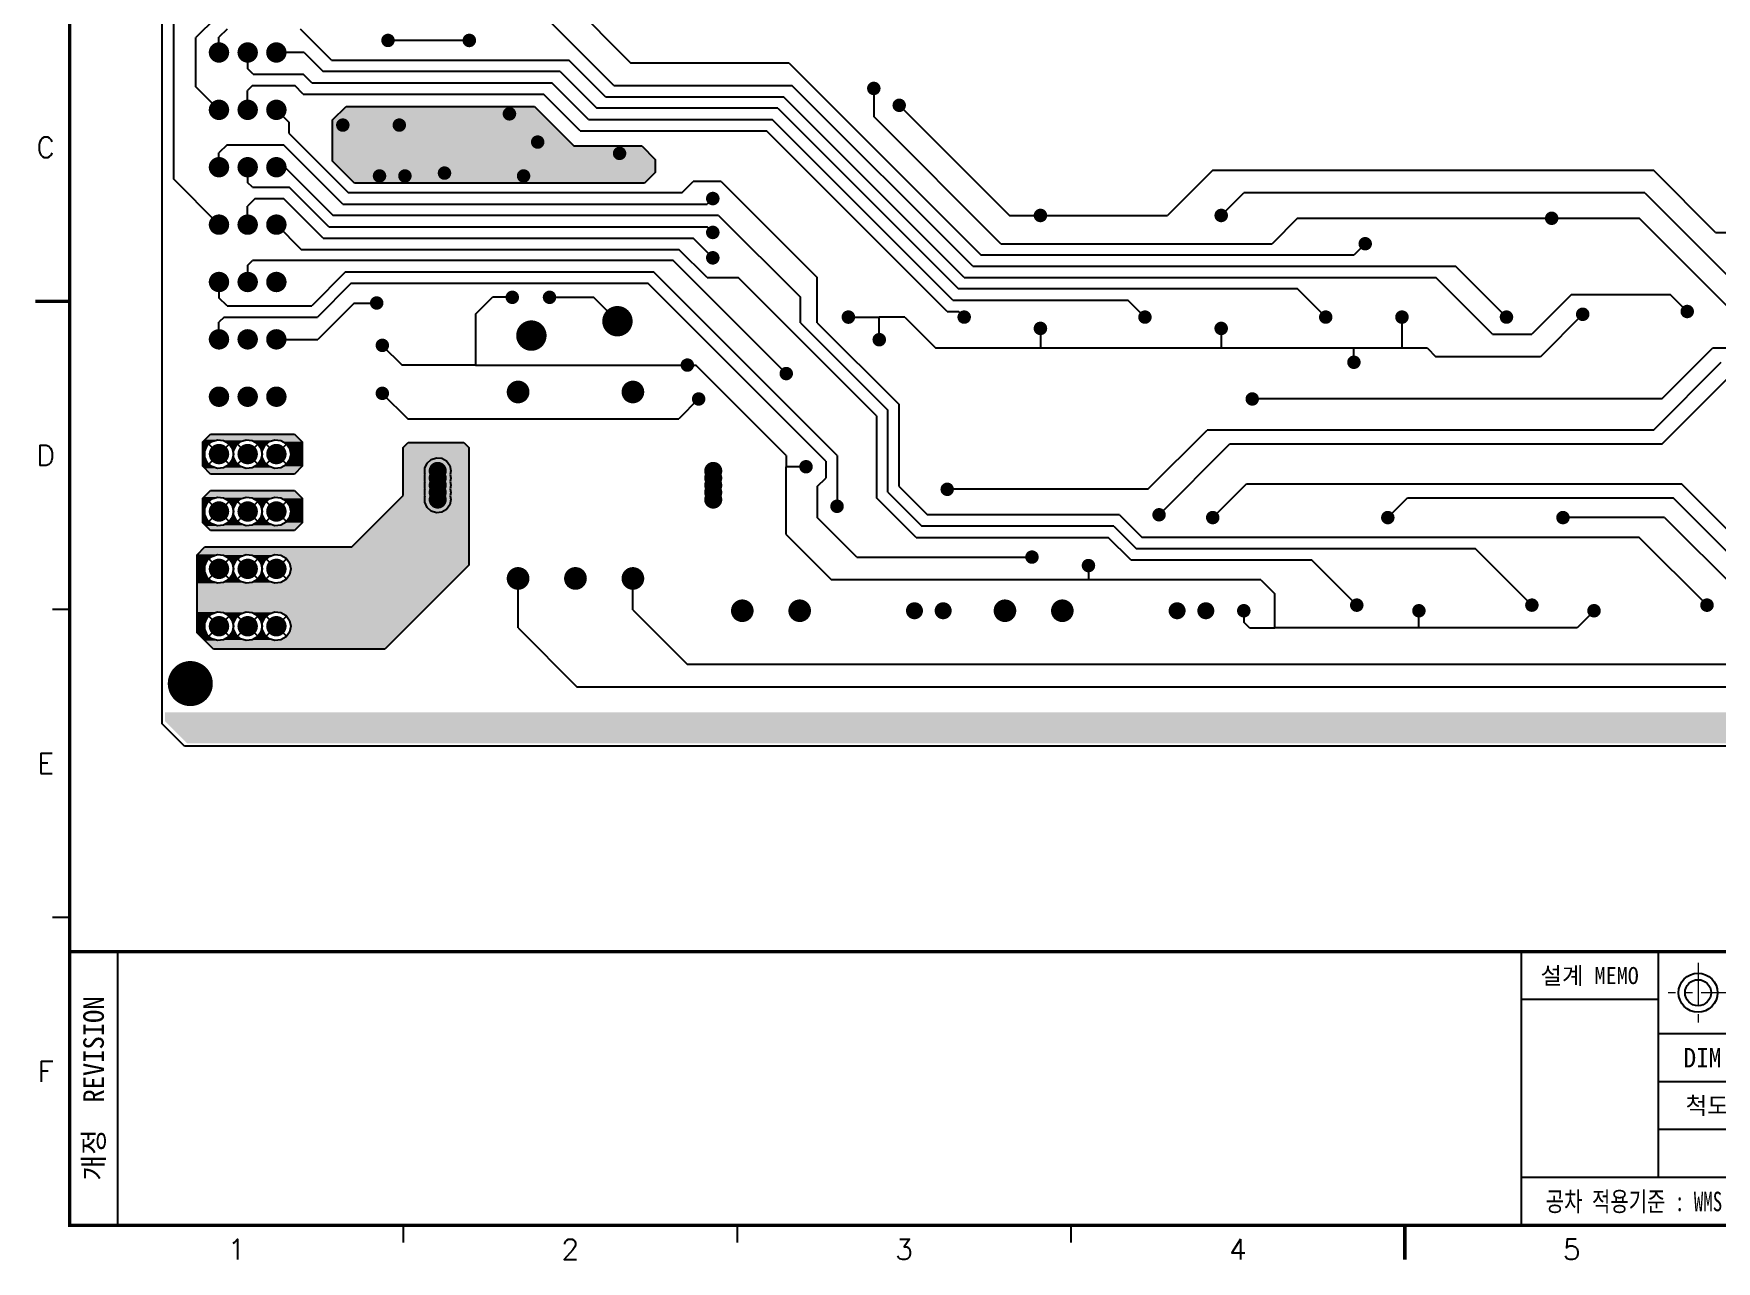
# Model space of a CAD drawing. Extents: x 295 to 953, y 10 to 290.
# Drawn here: x 486.7 to 732.5, y 9.8 to 189.1 of the extents above; entities that cross this region are included whole.
import ezdxf
from ezdxf.enums import TextEntityAlignment as Align

# ---------------------------------------------------------------- set-up
doc = ezdxf.new("R2010")
doc.units = 0
doc.header["$LTSCALE"] = 5
doc.header["$MEASUREMENT"] = 0
doc.linetypes.add('CENTER', pattern=[2, 1.25, -0.25, 0.25, -0.25])
doc.layers.get('0').update_dxf_attribs({"linetype": 'CONTINUOUS', "lineweight": 25})
for name, color, linetype in [('19_SOLD_GBR', 4, 'CONTINUOUS'), ('SHEET', 3, 'CONTINUOUS'), ('문자', 4, 'CONTINUOUS'), ('테두리', 3, 'CONTINUOUS')]:
    doc.layers.add(name, color=color, linetype=linetype)
doc.layers.add('2', color=2, linetype='CENTER', lineweight=13)
doc.layers.add('6', color=6, linetype='CONTINUOUS', lineweight=13)
doc.styles.get("Standard").update_dxf_attribs({"font": 'simplex.shx'})
doc.styles.add('굴림체', font='')
doc.styles.get('굴림체').set_extended_font_data('GulimChe')

# ---------------------------------------------------------------- blocks, each defined once
blk = doc.blocks.new('C')
at = {"layer": '2'}
for p, q in [((252.83, 53.35), (252.83, 44.65)), ((269.53, 49), (248.48, 49))]:
    blk.add_line(p, q, dxfattribs=at)
at = {"layer": 'SHEET'}
for p, q in [((22, 55), (22, 15)), ((227, 55), (227, 15)), ((247, 55), (247, 22)), ((247, 48), (227, 48)), ((333, 43), (247, 43)), ((333, 36), (247, 36)), ((311, 29), (247, 29)), ((311, 22), (227, 22))]:
    blk.add_line(p, q, dxfattribs=at)
at = {"layer": 'SHEET', "color": 4}
for radius in [2.85, 1.9]:
    blk.add_circle((252.83, 49), radius, dxfattribs=at)
at = {"layer": '테두리'}
for points, const_width in [([(15, 285), (15, 15), (405, 15), (405, 285), (15, 285)], 0.5), ([(10, 150), (15, 150)], 0.5), ([(12.5, 105), (15, 105)], 0.3), ([(12.5, 60), (15, 60)], 0.3), ([(15, 55), (405, 55)], 0.5), ([(63.75, 12.5), (63.75, 15)], 0.3), ([(112.5, 12.5), (112.5, 15)], 0.3), ([(161.25, 12.5), (161.25, 15)], 0.3), ([(210, 10), (210, 15)], 0.5)]:
    blk.add_lwpolyline(points, dxfattribs=dict(at, const_width=const_width))
at = {"layer": '문자'}
for s, p in [('C', (11.5, 172.5)), ('D', (11.5, 127.5)), ('E', (11.5, 82.5)), ('F', (11.5, 37.5)), ('1', (39.38, 11.5)), ('2', (88.12, 11.5)), ('3', (136.88, 11.5)), ('4', (185.62, 11.5)), ('5', (234.38, 11.5))]:
    blk.add_text(s, height=3, dxfattribs=at).set_placement(p, align=Align.MIDDLE)
at = {"layer": '문자', "style": '굴림체'}
for s, height, p in [('설계 MEMO', 2.5, (237, 51.5)), ('DIM.IN mm', 2.85, (259, 39.5)), ('척도 SCALE', 2.5, (259, 32.5))]:
    blk.add_text(s, height=height, dxfattribs=at).set_placement(p, align=Align.MIDDLE_CENTER)
blk.add_text('개정  REVISION', height=3, rotation=90, dxfattribs=at).set_placement((18.5, 35), align=Align.MIDDLE_CENTER)
at = {"layer": '문자', "style": '굴림체', "width": 0.75}
blk.add_text('공차 적용기준 : WMS C 40201', height=2.85, dxfattribs=at).set_placement((249, 18.5), align=Align.MIDDLE_CENTER)

msp = doc.modelspace()

# ---------------------------------------------------------------- linework, layer by layer
msp.add_line((491.98, 15), (491.98, 15))
msp.add_line((491.98, 15), (491.98, 15))
for points, const_width in [([(514.54, 186.36, -1), (513.05, 186.36, -1)], 1.49), ([(518.73, 186.36, -1), (517.24, 186.36, -1)], 1.49), ([(522.92, 186.36, -1), (521.43, 186.36, -1)], 1.49), ([(538.97, 188.12, -1), (537.99, 188.12, -1)], 0.985), ([(550.85, 188.12, -1), (549.86, 188.12, -1)], 0.985), ([(609.92, 181.11, -1), (608.94, 181.11, -1)], 0.985), ([(514.54, 177.98, -1), (513.05, 177.98, -1)], 1.49), ([(518.73, 177.98, -1), (517.24, 177.98, -1)], 1.49), ([(522.92, 177.98, -1), (521.43, 177.98, -1)], 1.49), ([(613.63, 178.64, -1), (612.65, 178.64, -1)], 0.985), ([(556.71, 177.4, -1), (555.72, 177.4, -1)], 0.985), ([(532.37, 175.75, -1), (531.39, 175.75, -1)], 0.985), ([(540.62, 175.75, -1), (539.64, 175.75, -1)], 0.985), ([(560.83, 173.27, -1), (559.85, 173.27, -1)], 0.985), ([(572.79, 171.62, -1), (571.81, 171.62, -1)], 0.985), ([(514.54, 169.6, -1), (513.05, 169.6, -1)], 1.49), ([(518.73, 169.6, -1), (517.24, 169.6, -1)], 1.49), ([(522.92, 169.6, -1), (521.43, 169.6, -1)], 1.49), ([(547.22, 168.74, -1), (546.24, 168.74, -1)], 0.985), ([(537.73, 168.32, -1), (536.75, 168.32, -1)], 0.985), ([(541.44, 168.32, -1), (540.46, 168.32, -1)], 0.985), ([(558.77, 168.32, -1), (557.79, 168.32, -1)], 0.985), ([(586.41, 165.02, -1), (585.42, 165.02, -1)], 0.985), ([(514.54, 161.21, -1), (513.05, 161.21, -1)], 1.49), ([(518.73, 161.21, -1), (517.24, 161.21, -1)], 1.49), ([(522.92, 161.21, -1), (521.43, 161.21, -1)], 1.49), ([(634.26, 162.55, -1), (633.27, 162.55, -1)], 0.985), ([(660.66, 162.55, -1), (659.67, 162.55, -1)], 0.985), ([(708.92, 162.14, -1), (707.94, 162.14, -1)], 0.985), ([(586.41, 160.07, -1), (585.42, 160.07, -1)], 0.985), ([(586.41, 156.36, -1), (585.42, 156.36, -1)], 0.985), ([(681.69, 158.42, -1), (680.71, 158.42, -1)], 0.985), ([(514.54, 152.83, -1), (513.05, 152.83, -1)], 1.49), ([(518.73, 152.83, -1), (517.24, 152.83, -1)], 1.49), ([(522.92, 152.83, -1), (521.43, 152.83, -1)], 1.49), ([(537.32, 149.76, -1), (536.34, 149.76, -1)], 0.985), ([(557.12, 150.59, -1), (556.14, 150.59, -1)], 0.985), ([(562.56, 150.59, -1), (561.58, 150.59, -1)], 0.985), ([(573.1, 147.1, -1), (570.88, 147.1, -1)], 2.22), ([(606.21, 147.7, -1), (605.22, 147.7, -1)], 0.985), ([(623.12, 147.7, -1), (622.14, 147.7, -1)], 0.985), ([(649.52, 147.7, -1), (648.54, 147.7, -1)], 0.985), ([(675.92, 147.7, -1), (674.94, 147.7, -1)], 0.985), ([(687.06, 147.7, -1), (686.07, 147.7, -1)], 0.985), ([(702.32, 147.7, -1), (701.34, 147.7, -1)], 0.985), ([(713.46, 148.11, -1), (712.47, 148.11, -1)], 0.985), ([(728.72, 148.52, -1), (727.74, 148.52, -1)], 0.985), ([(514.54, 144.45, -1), (513.05, 144.45, -1)], 1.49), ([(518.73, 144.45, -1), (517.24, 144.45, -1)], 1.49), ([(522.92, 144.45, -1), (521.43, 144.45, -1)], 1.49), ([(560.53, 145, -1), (558.31, 145, -1)], 2.22), ([(610.72, 144.4, -1), (609.73, 144.4, -1)], 0.985), ([(634.26, 146.05, -1), (633.27, 146.05, -1)], 0.985), ([(660.66, 146.05, -1), (659.67, 146.05, -1)], 0.985), ([(538.14, 143.57, -1), (537.16, 143.57, -1)], 0.985), ([(582.69, 140.69, -1), (581.71, 140.69, -1)], 0.985), ([(597.13, 139.45, -1), (596.15, 139.45, -1)], 0.985), ([(680.04, 141.1, -1), (679.06, 141.1, -1)], 0.985), ([(558.31, 136.76, -1), (556.65, 136.76, -1)], 1.66), ([(575.07, 136.76, -1), (573.42, 136.76, -1)], 1.66), ([(514.54, 136.07, -1), (513.05, 136.07, -1)], 1.49), ([(518.73, 136.07, -1), (517.24, 136.07, -1)], 1.49), ([(522.92, 136.07, -1), (521.43, 136.07, -1)], 1.49), ([(538.14, 136.56, -1), (537.16, 136.56, -1)], 0.985), ([(584.34, 135.74, -1), (583.36, 135.74, -1)], 0.985), ([(665.19, 135.74, -1), (664.21, 135.74, -1)], 0.985), ([(514.54, 127.69, -1), (513.05, 127.69, -1)], 1.49), ([(518.73, 127.69, -1), (517.24, 127.69, -1)], 1.49), ([(522.92, 127.69, -1), (521.43, 127.69, -1)], 1.49), ([(546.4, 125.23, -1), (545.08, 125.23, -1)], 1.32), ([(546.4, 124.19, -1), (545.08, 124.19, -1)], 1.32), ([(586.64, 125.23, -1), (585.32, 125.23, -1)], 1.32), ([(586.64, 124.19, -1), (585.32, 124.19, -1)], 1.32), ([(600.02, 125.84, -1), (599.04, 125.84, -1)], 0.985), ([(546.4, 123.14, -1), (545.08, 123.14, -1)], 1.32), ([(546.4, 122.09, -1), (545.08, 122.09, -1)], 1.32), ([(586.64, 123.14, -1), (585.32, 123.14, -1)], 1.32), ([(586.64, 122.09, -1), (585.32, 122.09, -1)], 1.32), ([(620.64, 122.54, -1), (619.66, 122.54, -1)], 0.985), ([(514.54, 119.3, -1), (513.05, 119.3, -1)], 1.49), ([(518.73, 119.3, -1), (517.24, 119.3, -1)], 1.49), ([(522.92, 119.3, -1), (521.43, 119.3, -1)], 1.49), ([(546.4, 121.04, -1), (545.08, 121.04, -1)], 1.32), ([(586.64, 121.04, -1), (585.32, 121.04, -1)], 1.32), ([(604.56, 120.06, -1), (603.57, 120.06, -1)], 0.985), ([(651.58, 118.82, -1), (650.6, 118.82, -1)], 0.985), ([(659.42, 118.41, -1), (658.44, 118.41, -1)], 0.985), ([(684.99, 118.41, -1), (684.01, 118.41, -1)], 0.985), ([(710.57, 118.41, -1), (709.59, 118.41, -1)], 0.985), ([(633.02, 112.64, -1), (632.04, 112.64, -1)], 0.985), ([(514.54, 110.92, -1), (513.05, 110.92, -1)], 1.49), ([(518.73, 110.92, -1), (517.24, 110.92, -1)], 1.49), ([(522.92, 110.92, -1), (521.43, 110.92, -1)], 1.49), ([(558.31, 109.52, -1), (556.65, 109.52, -1)], 1.66), ([(566.69, 109.52, -1), (565.03, 109.52, -1)], 1.66), ([(575.07, 109.52, -1), (573.42, 109.52, -1)], 1.66), ([(641.27, 111.4, -1), (640.29, 111.4, -1)], 0.985), ([(591.05, 104.8, -1), (589.4, 104.8, -1)], 1.65), ([(599.43, 104.8, -1), (597.78, 104.8, -1)], 1.65), ([(615.99, 104.8, -1), (614.75, 104.8, -1)], 1.24), ([(620.18, 104.8, -1), (618.94, 104.8, -1)], 1.24), ([(629.41, 104.8, -1), (627.76, 104.8, -1)], 1.65), ([(637.79, 104.8, -1), (636.14, 104.8, -1)], 1.65), ([(654.35, 104.8, -1), (653.11, 104.8, -1)], 1.24), ([(658.54, 104.8, -1), (657.3, 104.8, -1)], 1.24), ([(663.96, 104.8, -1), (662.97, 104.8, -1)], 0.985), ([(680.46, 105.62, -1), (679.47, 105.62, -1)], 0.985), ([(689.53, 104.8, -1), (688.55, 104.8, -1)], 0.985), ([(706.03, 105.62, -1), (705.05, 105.62, -1)], 0.985), ([(715.11, 104.8, -1), (714.12, 104.8, -1)], 0.985), ([(731.61, 105.62, -1), (730.62, 105.62, -1)], 0.985), ([(514.54, 102.54, -1), (513.05, 102.54, -1)], 1.49), ([(518.73, 102.54, -1), (517.24, 102.54, -1)], 1.49), ([(522.92, 102.54, -1), (521.43, 102.54, -1)], 1.49), ([(511.25, 94.16, -1), (507.96, 94.16, -1)], 3.29)]:
    msp.add_lwpolyline(points, format="xyb", close=True, dxfattribs=dict(const_width=const_width))
at = {"layer": '19_SOLD_GBR', "color": 7}
for p, q in [((505.48, 88.3), (505.48, 246.7)), ((507.13, 196.37), (507.13, 167.88)), ((564.88, 193.9), (573.95, 184.82)), ((513.32, 191.42), (510.43, 188.54)), ((514.97, 189.77), (513.79, 188.6)), ((530.23, 185.24), (525.69, 189.77)), ((571.48, 181.52), (562.4, 190.6)), ((510.43, 181.34), (510.43, 188.54)), ((513.79, 186.36), (513.79, 188.6)), ((550.35, 188.12), (538.48, 188.12)), ((517.98, 186.36), (517.98, 184)), ((526.22, 186.36), (522.18, 186.36)), ((526.22, 186.36), (528.99, 183.59)), ((530.23, 185.24), (564.88, 185.24)), ((570.24, 179.87), (564.88, 185.24)), ((597.05, 184.82), (573.95, 184.82)), ((597.05, 184.82), (625.1, 156.77)), ((518.81, 183.17), (517.98, 184)), ((518.81, 183.17), (526.1, 183.17)), ((527.34, 181.94), (526.1, 183.17)), ((527.34, 181.94), (562.4, 181.94)), ((563.64, 183.59), (528.99, 183.59)), ((567.77, 176.57), (562.4, 181.94)), ((563.64, 183.59), (569, 178.22)), ((513.79, 177.98), (510.43, 181.34)), ((518.68, 181.52), (517.98, 180.83)), ((517.98, 177.98), (517.98, 180.83)), ((518.68, 181.52), (524.87, 181.52)), ((526.1, 180.29), (524.87, 181.52)), ((526.1, 180.29), (561.17, 180.29)), ((566.53, 174.92), (561.17, 180.29)), ((570.24, 179.87), (596.23, 179.87)), ((571.48, 181.52), (597.47, 181.52)), ((622.63, 153.47), (596.23, 179.87)), ((623.87, 155.12), (597.47, 181.52)), ((609.43, 181.11), (609.43, 176.99)), ((522.18, 177.98), (524.04, 176.11)), ((530.39, 176.51), (532.36, 178.47)), ((532.36, 178.47), (559.86, 178.47)), ((559.86, 178.47), (565.63, 172.7)), ((595.4, 178.22), (569, 178.22)), ((595.4, 178.22), (621.8, 151.82)), ((627.99, 158.42), (609.43, 176.99)), ((613.14, 178.64), (629.23, 162.55)), ((524.04, 174.51), (524.04, 176.11)), ((524.04, 174.51), (532.7, 165.85)), ((530.39, 170.46), (530.39, 176.51)), ((566.53, 174.92), (593.75, 174.92)), ((567.77, 176.57), (594.58, 176.57)), ((620.15, 148.52), (593.75, 174.92)), ((620.98, 150.17), (594.58, 176.57)), ((514.97, 172.86), (513.79, 171.69)), ((514.97, 172.86), (523.22, 172.86)), ((531.88, 164.2), (523.22, 172.86)), ((565.63, 172.7), (575.53, 172.7)), ((575.53, 172.7), (577.5, 170.73)), ((513.79, 169.6), (513.79, 171.69)), ((517.98, 169.6), (517.98, 167.37)), ((523.41, 169.6), (522.18, 169.6)), ((523.41, 169.6), (530.46, 162.55)), ((533.6, 167.25), (530.39, 170.46)), ((577.5, 170.73), (577.5, 168.81)), ((513.79, 161.21), (507.13, 167.88)), ((518.68, 166.67), (517.98, 167.37)), ((575.95, 167.25), (533.6, 167.25)), ((577.5, 168.81), (575.95, 167.25)), ((581.38, 165.85), (583.03, 167.5)), ((587.15, 167.5), (583.03, 167.5)), ((587.15, 167.5), (601.18, 153.47)), ((658.93, 169.15), (652.33, 162.55)), ((658.93, 169.15), (723.28, 169.15)), ((732.35, 160.07), (723.28, 169.15)), ((519.09, 165.02), (517.98, 163.92)), ((518.68, 166.67), (524.04, 166.67)), ((519.09, 165.02), (523.22, 165.02)), ((528.99, 159.25), (523.22, 165.02)), ((529.82, 160.9), (524.04, 166.67)), ((581.38, 165.85), (532.7, 165.85)), ((585.92, 165.02), (585.09, 164.2)), ((660.17, 162.55), (663.47, 165.85)), ((722.04, 165.85), (663.47, 165.85)), ((722.04, 165.85), (736.07, 151.82)), ((517.98, 161.21), (517.98, 163.92)), ((586.74, 162.55), (530.46, 162.55)), ((531.88, 164.2), (585.09, 164.2)), ((586.74, 162.55), (598.7, 150.59)), ((629.23, 162.55), (633.77, 162.55)), ((633.77, 162.55), (652.33, 162.55)), ((522.18, 161.21), (525.79, 157.6)), ((529.82, 160.9), (585.09, 160.9)), ((585.92, 160.07), (585.09, 160.9)), ((671.3, 162.14), (667.59, 158.42)), ((671.3, 162.14), (708.43, 162.14)), ((708.43, 162.14), (721.22, 162.14)), ((735.65, 147.7), (721.22, 162.14)), ((732.35, 160.07), (742.25, 160.07)), ((525.79, 157.6), (580.97, 157.6)), ((528.99, 159.25), (583.03, 159.25)), ((585.09, 153.47), (580.97, 157.6)), ((585.92, 156.36), (583.03, 159.25)), ((627.99, 158.42), (667.59, 158.42)), ((681.2, 158.42), (679.55, 156.77)), ((517.98, 155.26), (518.68, 155.95)), ((517.98, 155.26), (517.98, 152.83)), ((580.14, 155.95), (518.68, 155.95)), ((596.64, 139.45), (580.14, 155.95)), ((623.87, 155.12), (694.4, 155.12)), ((679.55, 156.77), (625.1, 156.77)), ((701.83, 147.7), (694.4, 155.12)), ((513.79, 152.83), (513.79, 150.52)), ((532.29, 154.3), (527.34, 149.35)), ((533.12, 152.65), (528.17, 147.7)), ((532.29, 154.3), (577.25, 154.3)), ((533.12, 152.65), (576.43, 152.65)), ((602.42, 126.66), (576.43, 152.65)), ((604.07, 127.49), (577.25, 154.3)), ((585.09, 153.47), (589.63, 153.47)), ((609.84, 133.26), (589.63, 153.47)), ((601.18, 146.87), (601.18, 153.47)), ((622.63, 153.47), (691.52, 153.47)), ((699.77, 145.22), (691.52, 153.47)), ((514.97, 149.35), (513.79, 150.52)), ((551.27, 148.11), (553.74, 150.59)), ((556.63, 150.59), (553.74, 150.59)), ((562.07, 150.59), (568.5, 150.59)), ((571.99, 147.1), (568.5, 150.59)), ((598.7, 146.87), (598.7, 150.59)), ((620.98, 150.17), (646.55, 150.17)), ((671.3, 151.82), (621.8, 151.82)), ((649.03, 147.7), (646.55, 150.17)), ((675.43, 147.7), (671.3, 151.82)), ((711.32, 151), (705.54, 145.22)), ((711.32, 151), (725.75, 151)), ((728.23, 148.52), (725.75, 151)), ((514.55, 147.7), (513.79, 146.94)), ((514.55, 147.7), (528.17, 147.7)), ((514.97, 149.35), (527.34, 149.35)), ((533.53, 149.76), (528.21, 144.45)), ((533.53, 149.76), (536.83, 149.76)), ((551.27, 148.11), (551.27, 140.69)), ((605.72, 147.7), (610.23, 147.7)), ((610.23, 144.4), (610.23, 147.7)), ((613.97, 147.7), (610.23, 147.7)), ((613.97, 147.7), (616.85, 144.81)), ((620.15, 148.52), (621.8, 148.52)), ((622.63, 147.7), (621.8, 148.52)), ((686.57, 147.7), (686.57, 143.16)), ((712.97, 148.11), (706.78, 141.92)), ((513.79, 144.45), (513.79, 146.94)), ((598.7, 146.87), (611.49, 134.09)), ((601.18, 146.87), (613.14, 134.91)), ((633.77, 146.05), (633.77, 143.16)), ((660.17, 146.05), (660.17, 143.16)), ((699.77, 145.22), (705.54, 145.22)), ((522.18, 144.45), (528.21, 144.45)), ((537.65, 143.57), (540.54, 140.69)), ((616.85, 144.81), (618.5, 143.16)), ((633.77, 143.16), (618.5, 143.16)), ((636.63, 143.16), (633.77, 143.16)), ((660.17, 143.16), (636.63, 143.16)), ((679.55, 143.16), (660.17, 143.16)), ((679.55, 141.1), (679.55, 143.16)), ((686.57, 143.16), (679.55, 143.16)), ((690.28, 143.16), (686.57, 143.16)), ((690.28, 143.16), (691.52, 141.92)), ((724.52, 135.74), (731.94, 143.16)), ((745.14, 143.16), (731.94, 143.16)), ((551.27, 140.69), (540.54, 140.69)), ((551.27, 140.69), (582.2, 140.69)), ((582.2, 140.69), (583.44, 140.69)), ((596.64, 127.49), (583.44, 140.69)), ((706.78, 141.92), (691.52, 141.92)), ((723.28, 131.2), (733.18, 141.1)), ((724.52, 129.14), (734.42, 139.04)), ((537.65, 136.56), (541.37, 132.85)), ((583.85, 135.74), (580.97, 132.85)), ((724.52, 135.74), (664.7, 135.74)), ((541.37, 132.85), (580.97, 132.85)), ((609.84, 133.26), (609.84, 121.3)), ((611.49, 122.12), (611.49, 134.09)), ((613.14, 122.95), (613.14, 134.91)), ((511.42, 129.48), (512.56, 130.62)), ((512.56, 130.62), (524.8, 130.62)), ((524.8, 130.62), (525.94, 129.48)), ((649.44, 122.54), (658.1, 131.2)), ((723.28, 131.2), (658.1, 131.2)), ((511.42, 125.91), (511.42, 129.48)), ((511.73, 128.12), (512.09, 128.93)), ((511.73, 127.25), (511.73, 128.12)), ((512.09, 128.93), (512.74, 129.51)), ((513.79, 127.69), (512.27, 129.21)), ((512.74, 129.51), (513.57, 129.79)), ((513.57, 129.79), (514.45, 129.69)), ((513.79, 127.69), (515.31, 129.21)), ((514.45, 129.69), (515.21, 129.25)), ((515.21, 129.25), (515.72, 128.54)), ((515.72, 128.54), (515.91, 127.69)), ((515.92, 128.12), (516.28, 128.93)), ((515.92, 127.25), (515.92, 128.12)), ((516.28, 128.93), (516.93, 129.51)), ((517.98, 127.69), (516.46, 129.21)), ((516.93, 129.51), (517.76, 129.79)), ((517.76, 129.79), (518.64, 129.69)), ((517.98, 127.69), (519.5, 129.21)), ((518.64, 129.69), (519.4, 129.25)), ((519.4, 129.25), (519.91, 128.54)), ((519.91, 128.54), (520.1, 127.69)), ((520.11, 128.12), (520.47, 128.93)), ((520.11, 127.25), (520.11, 128.12)), ((520.47, 128.93), (521.12, 129.51)), ((522.18, 127.69), (520.66, 129.21)), ((521.12, 129.51), (521.95, 129.79)), ((521.95, 129.79), (522.83, 129.69)), ((522.18, 127.69), (523.7, 129.21)), ((522.83, 129.69), (523.59, 129.25)), ((523.59, 129.25), (524.1, 128.54)), ((524.1, 128.54), (524.29, 127.69)), ((525.94, 129.48), (525.94, 125.91)), ((540.71, 128.66), (541.43, 129.38)), ((540.71, 121.64), (540.71, 128.66)), ((541.43, 129.38), (549.55, 129.38)), ((549.55, 129.38), (550.28, 128.66)), ((550.28, 128.66), (550.28, 111.47)), ((651.09, 118.82), (661.4, 129.14)), ((724.52, 129.14), (661.4, 129.14)), ((512.56, 124.76), (511.42, 125.91)), ((512.09, 126.44), (511.73, 127.25)), ((512.74, 125.86), (512.09, 126.44)), ((513.79, 127.69), (512.27, 126.17)), ((513.57, 125.59), (512.74, 125.86)), ((514.45, 125.68), (513.57, 125.59)), ((513.79, 127.69), (515.31, 126.17)), ((515.21, 126.12), (514.45, 125.68)), ((515.72, 126.83), (515.21, 126.12)), ((515.91, 127.69), (515.72, 126.83)), ((516.28, 126.44), (515.92, 127.25)), ((516.93, 125.86), (516.28, 126.44)), ((517.98, 127.69), (516.46, 126.17)), ((517.76, 125.59), (516.93, 125.86)), ((518.64, 125.68), (517.76, 125.59)), ((517.98, 127.69), (519.5, 126.17)), ((519.4, 126.12), (518.64, 125.68)), ((519.91, 126.83), (519.4, 126.12)), ((520.1, 127.69), (519.91, 126.83)), ((520.47, 126.44), (520.11, 127.25)), ((521.12, 125.86), (520.47, 126.44)), ((522.18, 127.69), (520.66, 126.17)), ((521.95, 125.59), (521.12, 125.86)), ((522.83, 125.68), (521.95, 125.59)), ((522.18, 127.69), (523.7, 126.17)), ((523.59, 126.12), (522.83, 125.68)), ((524.1, 126.83), (523.59, 126.12)), ((524.29, 127.69), (524.1, 126.83)), ((525.94, 125.91), (524.8, 124.76)), ((543.85, 125.64), (544.18, 126.37)), ((543.85, 124.83), (543.85, 125.64)), ((544.18, 126.37), (544.77, 126.91)), ((544.77, 126.91), (545.54, 127.16)), ((545.54, 127.16), (546.34, 127.08)), ((546.34, 127.08), (547.04, 126.68)), ((547.04, 126.68), (547.52, 126.02)), ((547.52, 126.02), (547.68, 125.23)), ((596.64, 127.49), (596.64, 125.84)), ((599.53, 125.84), (596.64, 125.84)), ((596.64, 115.94), (596.64, 125.84)), ((602.42, 126.66), (602.42, 124.19)), ((604.07, 127.49), (604.07, 120.06)), ((524.8, 124.76), (512.56, 124.76)), ((543.9, 124.71), (543.85, 124.83)), ((543.85, 124.59), (543.9, 124.71)), ((543.85, 123.78), (543.85, 124.59)), ((543.9, 123.66), (543.85, 123.78)), ((543.85, 123.54), (543.9, 123.66)), ((543.85, 122.74), (543.85, 123.54)), ((547.68, 125.23), (547.57, 124.71)), ((547.57, 124.71), (547.68, 124.19)), ((547.68, 124.19), (547.57, 123.66)), ((547.57, 123.66), (547.68, 123.14)), ((547.68, 123.14), (547.57, 122.62)), ((601.18, 122.95), (602.42, 124.19)), ((601.18, 122.95), (601.18, 118.41)), ((613.14, 122.95), (617.27, 118.82)), ((658.93, 118.41), (663.88, 123.36)), ((663.88, 123.36), (727.4, 123.36)), ((736.89, 113.87), (727.4, 123.36)), ((511.42, 121.23), (512.56, 122.37)), ((511.42, 117.66), (511.42, 121.23)), ((511.73, 119.74), (512.09, 120.54)), ((512.09, 120.54), (512.74, 121.13)), ((513.79, 119.3), (512.27, 120.82)), ((512.56, 122.37), (524.8, 122.37)), ((512.74, 121.13), (513.57, 121.4)), ((513.57, 121.4), (514.45, 121.31)), ((513.79, 119.3), (515.31, 120.82)), ((514.45, 121.31), (515.21, 120.87)), ((515.21, 120.87), (515.72, 120.16)), ((515.92, 119.74), (516.28, 120.54)), ((516.28, 120.54), (516.93, 121.13)), ((517.98, 119.3), (516.46, 120.82)), ((516.93, 121.13), (517.76, 121.4)), ((517.76, 121.4), (518.64, 121.31)), ((517.98, 119.3), (519.5, 120.82)), ((518.64, 121.31), (519.4, 120.87)), ((519.4, 120.87), (519.91, 120.16)), ((520.11, 119.74), (520.47, 120.54)), ((520.47, 120.54), (521.12, 121.13)), ((522.18, 119.3), (520.66, 120.82)), ((521.12, 121.13), (521.95, 121.4)), ((521.95, 121.4), (522.83, 121.31)), ((522.18, 119.3), (523.7, 120.82)), ((522.83, 121.31), (523.59, 120.87)), ((523.59, 120.87), (524.1, 120.16)), ((524.8, 122.37), (525.94, 121.23)), ((525.94, 121.23), (525.94, 117.66)), ((533.18, 114.12), (540.71, 121.64)), ((543.9, 122.62), (543.85, 122.74)), ((543.85, 122.49), (543.9, 122.62)), ((543.85, 121.69), (543.85, 122.49)), ((543.9, 121.57), (543.85, 121.69)), ((543.85, 121.45), (543.9, 121.57)), ((543.85, 120.64), (543.85, 121.45)), ((544.18, 119.9), (543.85, 120.64)), ((547.68, 121.04), (547.52, 120.25)), ((547.57, 122.62), (547.68, 122.09)), ((547.68, 122.09), (547.57, 121.57)), ((547.57, 121.57), (547.68, 121.04)), ((615.62, 115.52), (609.84, 121.3)), ((611.49, 122.12), (616.44, 117.17)), ((649.44, 122.54), (620.15, 122.54)), ((684.5, 118.41), (687.39, 121.3)), ((687.39, 121.3), (726.17, 121.3)), ((737.72, 109.75), (726.17, 121.3)), ((511.73, 118.86), (511.73, 119.74)), ((512.09, 118.06), (511.73, 118.86)), ((512.74, 117.48), (512.09, 118.06)), ((513.79, 119.3), (512.27, 117.78)), ((513.79, 119.3), (515.31, 117.78)), ((515.72, 118.44), (515.21, 117.73)), ((515.72, 120.16), (515.91, 119.3)), ((515.91, 119.3), (515.72, 118.44)), ((515.92, 118.86), (515.92, 119.74)), ((516.28, 118.06), (515.92, 118.86)), ((516.93, 117.48), (516.28, 118.06)), ((517.98, 119.3), (516.46, 117.78)), ((517.98, 119.3), (519.5, 117.78)), ((519.91, 118.44), (519.4, 117.73)), ((519.91, 120.16), (520.1, 119.3)), ((520.1, 119.3), (519.91, 118.44)), ((520.11, 118.86), (520.11, 119.74)), ((520.47, 118.06), (520.11, 118.86)), ((521.12, 117.48), (520.47, 118.06)), ((522.18, 119.3), (520.66, 117.78)), ((522.18, 119.3), (523.7, 117.78)), ((524.1, 118.44), (523.59, 117.73)), ((524.1, 120.16), (524.29, 119.3)), ((524.29, 119.3), (524.1, 118.44)), ((544.77, 119.36), (544.18, 119.9)), ((545.54, 119.11), (544.77, 119.36)), ((546.34, 119.2), (545.54, 119.11)), ((547.04, 119.6), (546.34, 119.2)), ((547.52, 120.25), (547.04, 119.6)), ((606.95, 112.64), (601.18, 118.41)), ((645.32, 118.82), (617.27, 118.82)), ((645.32, 118.82), (648.62, 115.52)), ((724.93, 118.41), (710.08, 118.41)), ((724.93, 118.41), (735.65, 107.69)), ((512.56, 116.51), (511.42, 117.66)), ((524.8, 116.51), (512.56, 116.51)), ((513.57, 117.2), (512.74, 117.48)), ((514.45, 117.3), (513.57, 117.2)), ((515.21, 117.73), (514.45, 117.3)), ((517.76, 117.2), (516.93, 117.48)), ((518.64, 117.3), (517.76, 117.2)), ((519.4, 117.73), (518.64, 117.3)), ((521.95, 117.2), (521.12, 117.48)), ((522.83, 117.3), (521.95, 117.2)), ((523.59, 117.73), (522.83, 117.3)), ((525.94, 117.66), (524.8, 116.51)), ((596.64, 115.94), (603.24, 109.34)), ((615.62, 115.52), (643.67, 115.52)), ((644.49, 117.17), (616.44, 117.17)), ((646.97, 112.22), (643.67, 115.52)), ((644.49, 117.17), (647.79, 113.87)), ((721.22, 115.52), (648.62, 115.52)), ((731.12, 105.62), (721.22, 115.52)), ((510.59, 112.98), (511.73, 114.12)), ((511.73, 114.12), (533.18, 114.12)), ((697.29, 113.87), (647.79, 113.87)), ((705.54, 105.62), (697.29, 113.87)), ((510.59, 101.57), (510.59, 112.98)), ((511.73, 111.36), (512.09, 112.16)), ((511.73, 110.48), (511.73, 111.36)), ((512.09, 112.16), (512.74, 112.75)), ((513.79, 110.92), (512.27, 112.44)), ((513.79, 110.92), (512.27, 109.4)), ((512.74, 112.75), (513.57, 113.02)), ((513.57, 113.02), (514.45, 112.93)), ((513.79, 110.92), (515.31, 112.44)), ((513.79, 110.92), (515.31, 109.4)), ((514.45, 112.93), (515.21, 112.49)), ((515.21, 112.49), (515.72, 111.78)), ((515.72, 111.78), (515.91, 110.92)), ((515.91, 110.92), (515.72, 110.06)), ((515.92, 111.36), (516.28, 112.16)), ((515.92, 110.48), (515.92, 111.36)), ((516.28, 112.16), (516.93, 112.75)), ((517.98, 110.92), (516.46, 112.44)), ((517.98, 110.92), (516.46, 109.4)), ((516.93, 112.75), (517.76, 113.02)), ((517.76, 113.02), (518.64, 112.93)), ((517.98, 110.92), (519.5, 112.44)), ((517.98, 110.92), (519.5, 109.4)), ((518.64, 112.93), (519.4, 112.49)), ((519.4, 112.49), (519.91, 111.78)), ((519.91, 111.78), (520.1, 110.92)), ((520.1, 110.92), (519.91, 110.06)), ((520.11, 111.36), (520.47, 112.16)), ((520.11, 110.48), (520.11, 111.36)), ((520.47, 112.16), (521.12, 112.75)), ((522.18, 110.92), (520.66, 112.44)), ((522.18, 110.92), (520.66, 109.4)), ((521.12, 112.75), (521.95, 113.02)), ((521.95, 113.02), (522.83, 112.93)), ((522.18, 110.92), (523.7, 112.44)), ((522.18, 110.92), (523.7, 109.4)), ((522.83, 112.93), (523.59, 112.49)), ((523.59, 112.49), (524.1, 111.78)), ((524.1, 111.78), (524.29, 110.92)), ((524.29, 110.92), (524.1, 110.06)), ((550.28, 111.47), (538, 99.19)), ((606.95, 112.64), (632.53, 112.64)), ((640.78, 111.4), (640.78, 109.34)), ((646.97, 112.22), (673.37, 112.22)), ((679.97, 105.62), (673.37, 112.22)), ((512.09, 109.68), (511.73, 110.48)), ((512.74, 109.09), (512.09, 109.68)), ((513.57, 108.82), (512.74, 109.09)), ((514.45, 108.91), (513.57, 108.82)), ((515.21, 109.35), (514.45, 108.91)), ((515.72, 110.06), (515.21, 109.35)), ((516.28, 109.68), (515.92, 110.48)), ((516.93, 109.09), (516.28, 109.68)), ((517.76, 108.82), (516.93, 109.09)), ((518.64, 108.91), (517.76, 108.82)), ((519.4, 109.35), (518.64, 108.91)), ((519.91, 110.06), (519.4, 109.35)), ((520.47, 109.68), (520.11, 110.48)), ((521.12, 109.09), (520.47, 109.68)), ((521.95, 108.82), (521.12, 109.09)), ((522.83, 108.91), (521.95, 108.82)), ((523.59, 109.35), (522.83, 108.91)), ((524.1, 110.06), (523.59, 109.35)), ((557.48, 102.3), (557.48, 109.52)), ((574.24, 104.92), (574.24, 109.52)), ((640.78, 109.34), (603.24, 109.34)), ((665.94, 109.34), (640.78, 109.34)), ((665.94, 109.34), (668, 107.27)), ((668, 102.32), (668, 107.27)), ((511.73, 102.98), (512.09, 103.78)), ((512.09, 103.78), (512.74, 104.37)), ((513.79, 102.54), (512.27, 104.06)), ((512.74, 104.37), (513.57, 104.64)), ((513.57, 104.64), (514.45, 104.55)), ((513.79, 102.54), (515.31, 104.06)), ((514.45, 104.55), (515.21, 104.11)), ((515.21, 104.11), (515.72, 103.4)), ((515.72, 103.4), (515.91, 102.54)), ((515.92, 102.98), (516.28, 103.78)), ((516.28, 103.78), (516.93, 104.37)), ((517.98, 102.54), (516.46, 104.06)), ((516.93, 104.37), (517.76, 104.64)), ((517.76, 104.64), (518.64, 104.55)), ((517.98, 102.54), (519.5, 104.06)), ((518.64, 104.55), (519.4, 104.11)), ((519.4, 104.11), (519.91, 103.4)), ((519.91, 103.4), (520.1, 102.54)), ((520.11, 102.98), (520.47, 103.78)), ((520.47, 103.78), (521.12, 104.37)), ((522.18, 102.54), (520.66, 104.06)), ((521.12, 104.37), (521.95, 104.64)), ((521.95, 104.64), (522.83, 104.55)), ((522.18, 102.54), (523.7, 104.06)), ((522.83, 104.55), (523.59, 104.11)), ((523.59, 104.11), (524.1, 103.4)), ((524.1, 103.4), (524.29, 102.54)), ((574.24, 104.92), (582.2, 96.96)), ((663.47, 104.8), (663.47, 103.15)), ((689.04, 102.32), (689.04, 104.8)), ((714.62, 104.8), (712.14, 102.32)), ((512.97, 99.19), (510.59, 101.57)), ((511.73, 102.1), (511.73, 102.98)), ((512.09, 101.3), (511.73, 102.1)), ((512.74, 100.71), (512.09, 101.3)), ((513.79, 102.54), (512.27, 101.02)), ((513.79, 102.54), (515.31, 101.02)), ((515.21, 100.97), (514.45, 100.53)), ((515.72, 101.68), (515.21, 100.97)), ((515.91, 102.54), (515.72, 101.68)), ((515.92, 102.1), (515.92, 102.98)), ((516.28, 101.3), (515.92, 102.1)), ((516.93, 100.71), (516.28, 101.3)), ((517.98, 102.54), (516.46, 101.02)), ((517.98, 102.54), (519.5, 101.02)), ((519.4, 100.97), (518.64, 100.53)), ((519.91, 101.68), (519.4, 100.97)), ((520.1, 102.54), (519.91, 101.68)), ((520.11, 102.1), (520.11, 102.98)), ((520.47, 101.3), (520.11, 102.1)), ((521.12, 100.71), (520.47, 101.3)), ((522.18, 102.54), (520.66, 101.02)), ((522.18, 102.54), (523.7, 101.02)), ((523.59, 100.97), (522.83, 100.53)), ((524.1, 101.68), (523.59, 100.97)), ((524.29, 102.54), (524.1, 101.68)), ((557.48, 102.3), (566.12, 93.66)), ((664.29, 102.32), (663.47, 103.15)), ((664.29, 102.32), (668, 102.32)), ((689.04, 102.32), (668, 102.32)), ((712.14, 102.32), (689.04, 102.32)), ((513.57, 100.44), (512.74, 100.71)), ((538, 99.19), (512.97, 99.19)), ((514.45, 100.53), (513.57, 100.44)), ((517.76, 100.44), (516.93, 100.71)), ((518.64, 100.53), (517.76, 100.44)), ((521.95, 100.44), (521.12, 100.71)), ((522.83, 100.53), (521.95, 100.44)), ((745.97, 96.96), (582.2, 96.96)), ((748.03, 93.66), (566.12, 93.66)), ((508.78, 85), (505.48, 88.3)), ((868.48, 85), (508.78, 85))]:
    msp.add_line(p, q, dxfattribs=at)
for points in [[(561.83, 176.51), (559.86, 178.47), (530.39, 176.51), (532.36, 178.47)], [(559.86, 178.47), (559.86, 178.47), (532.36, 178.47), (559.86, 178.47)], [(565.63, 172.7), (561.83, 176.51), (530.39, 172.7), (530.39, 176.51)], [(577.5, 170.73), (575.53, 172.7), (530.39, 170.73), (530.39, 172.7)], [(577.5, 170.46), (577.5, 170.73), (530.39, 170.46), (530.39, 170.73)], [(577.5, 168.81), (577.5, 170.46), (532.04, 168.81), (530.39, 170.46)], [(575.95, 167.25), (577.5, 168.81), (533.6, 167.25), (532.04, 168.81)], [(525.63, 129.79), (524.8, 130.62), (511.72, 129.79), (512.56, 130.62)], [(524.8, 130.62), (524.8, 130.62), (521.95, 130.62), (524.8, 130.62)], [(512.7, 129.48), (512.74, 129.51), (511.42, 129.48), (511.45, 129.51)], [(512.09, 128.93), (512.7, 129.48), (511.42, 128.93), (511.42, 129.48)], [(511.73, 128.12), (512.09, 128.93), (511.42, 128.12), (511.42, 128.93)], [(511.73, 127.25), (511.73, 128.12), (511.42, 127.25), (511.42, 128.12)], [(512.74, 129.51), (513.57, 129.79), (511.45, 129.51), (511.72, 129.79)], [(517.48, 129.69), (517.76, 129.79), (514.45, 129.69), (513.57, 129.79)], [(516.93, 129.51), (517.48, 129.69), (514.76, 129.51), (514.45, 129.69)], [(516.64, 129.25), (516.93, 129.51), (515.21, 129.25), (514.76, 129.51)], [(516.28, 128.93), (516.64, 129.25), (515.44, 128.93), (515.21, 129.25)], [(516.11, 128.54), (516.28, 128.93), (515.72, 128.54), (515.44, 128.93)], [(515.92, 128.12), (516.11, 128.54), (515.81, 128.12), (515.72, 128.54)], [(515.92, 127.69), (515.92, 128.12), (515.91, 127.69), (515.81, 128.12)], [(521.67, 129.69), (521.95, 129.79), (518.64, 129.69), (517.76, 129.79)], [(521.12, 129.51), (521.67, 129.69), (518.95, 129.51), (518.64, 129.69)], [(520.83, 129.25), (521.12, 129.51), (519.4, 129.25), (518.95, 129.51)], [(520.47, 128.93), (520.83, 129.25), (519.64, 128.93), (519.4, 129.25)], [(520.3, 128.54), (520.47, 128.93), (519.91, 128.54), (519.64, 128.93)], [(520.11, 128.12), (520.3, 128.54), (520, 128.12), (519.91, 128.54)], [(520.11, 127.69), (520.11, 128.12), (520.1, 127.69), (520, 128.12)], [(525.73, 129.69), (525.63, 129.79), (522.83, 129.69), (521.95, 129.79)], [(525.94, 129.48), (525.73, 129.69), (523.19, 129.48), (522.83, 129.69)], [(525.94, 129.25), (525.94, 129.48), (523.59, 129.25), (523.19, 129.48)], [(525.94, 128.54), (525.94, 129.25), (524.1, 128.54), (523.59, 129.25)], [(525.94, 127.69), (525.94, 128.54), (524.29, 127.69), (524.1, 128.54)], [(550.28, 128.66), (549.55, 129.38), (540.71, 128.66), (541.43, 129.38)], [(550.28, 121.64), (550.28, 128.66), (540.71, 121.64), (540.71, 128.66)], [(549.55, 129.38), (549.55, 129.38), (545.54, 129.38), (549.55, 129.38)], [(512.09, 126.44), (511.73, 127.25), (511.42, 126.44), (511.42, 127.25)], [(512.68, 125.91), (512.09, 126.44), (511.42, 125.91), (511.42, 126.44)], [(512.74, 125.86), (512.68, 125.91), (511.47, 125.86), (511.42, 125.91)], [(513.57, 125.59), (512.74, 125.86), (511.74, 125.59), (511.47, 125.86)], [(524.8, 124.76), (525.62, 125.59), (512.56, 124.76), (511.74, 125.59)], [(517.76, 125.59), (517.48, 125.68), (513.57, 125.59), (514.45, 125.68)], [(517.48, 125.68), (516.93, 125.86), (514.45, 125.68), (514.76, 125.86)], [(516.93, 125.86), (516.64, 126.12), (514.76, 125.86), (515.21, 126.12)], [(516.64, 126.12), (516.28, 126.44), (515.21, 126.12), (515.44, 126.44)], [(516.28, 126.44), (516.11, 126.83), (515.44, 126.44), (515.72, 126.83)], [(516.11, 126.83), (515.92, 127.25), (515.72, 126.83), (515.81, 127.25)], [(515.92, 127.25), (515.92, 127.69), (515.81, 127.25), (515.91, 127.69)], [(521.95, 125.59), (521.67, 125.68), (517.76, 125.59), (518.64, 125.68)], [(521.67, 125.68), (521.12, 125.86), (518.64, 125.68), (518.95, 125.86)], [(521.12, 125.86), (520.83, 126.12), (518.95, 125.86), (519.4, 126.12)], [(520.83, 126.12), (520.47, 126.44), (519.4, 126.12), (519.64, 126.44)], [(520.47, 126.44), (520.3, 126.83), (519.64, 126.44), (519.91, 126.83)], [(520.3, 126.83), (520.11, 127.25), (519.91, 126.83), (520, 127.25)], [(520.11, 127.25), (520.11, 127.69), (520, 127.25), (520.1, 127.69)], [(525.62, 125.59), (525.71, 125.68), (521.95, 125.59), (522.83, 125.68)], [(525.71, 125.68), (525.94, 125.91), (522.83, 125.68), (523.22, 125.91)], [(525.94, 125.91), (525.94, 126.12), (523.22, 125.91), (523.59, 126.12)], [(525.94, 126.12), (525.94, 126.83), (523.59, 126.12), (524.1, 126.83)], [(525.94, 126.83), (525.94, 127.69), (524.1, 126.83), (524.29, 127.69)], [(513.05, 121.23), (513.57, 121.4), (511.42, 121.23), (511.59, 121.4)], [(512.74, 121.13), (513.05, 121.23), (511.42, 121.13), (511.42, 121.23)], [(512.09, 120.54), (512.74, 121.13), (511.42, 120.54), (511.42, 121.13)], [(511.73, 119.74), (512.09, 120.54), (511.42, 119.74), (511.42, 120.54)], [(525.77, 121.4), (524.8, 122.37), (511.59, 121.4), (512.56, 122.37)], [(517.48, 121.31), (517.76, 121.4), (514.45, 121.31), (513.57, 121.4)], [(516.93, 121.13), (517.48, 121.31), (514.76, 121.13), (514.45, 121.31)], [(516.64, 120.87), (516.93, 121.13), (515.21, 120.87), (514.76, 121.13)], [(516.28, 120.54), (516.64, 120.87), (515.44, 120.54), (515.21, 120.87)], [(516.11, 120.16), (516.28, 120.54), (515.72, 120.16), (515.44, 120.54)], [(521.67, 121.31), (521.95, 121.4), (518.64, 121.31), (517.76, 121.4)], [(521.12, 121.13), (521.67, 121.31), (518.95, 121.13), (518.64, 121.31)], [(520.83, 120.87), (521.12, 121.13), (519.4, 120.87), (518.95, 121.13)], [(520.47, 120.54), (520.83, 120.87), (519.64, 120.54), (519.4, 120.87)], [(520.3, 120.16), (520.47, 120.54), (519.91, 120.16), (519.64, 120.54)], [(524.8, 122.37), (524.8, 122.37), (521.95, 122.37), (524.8, 122.37)], [(525.86, 121.31), (525.77, 121.4), (522.83, 121.31), (521.95, 121.4)], [(525.94, 121.23), (525.86, 121.31), (522.96, 121.23), (522.83, 121.31)], [(525.94, 120.87), (525.94, 121.23), (523.59, 120.87), (522.96, 121.23)], [(525.94, 120.16), (525.94, 120.87), (524.1, 120.16), (523.59, 120.87)], [(550.28, 114.12), (550.28, 121.64), (533.18, 114.12), (540.71, 121.64)], [(511.73, 118.86), (511.73, 119.74), (511.42, 118.86), (511.42, 119.74)], [(512.09, 118.06), (511.73, 118.86), (511.42, 118.06), (511.42, 118.86)], [(512.54, 117.66), (512.09, 118.06), (511.42, 117.66), (511.42, 118.06)], [(516.64, 117.73), (516.28, 118.06), (515.21, 117.73), (515.44, 118.06)], [(516.28, 118.06), (516.11, 118.44), (515.44, 118.06), (515.72, 118.44)], [(515.92, 119.74), (516.11, 120.16), (515.81, 119.74), (515.72, 120.16)], [(516.11, 118.44), (515.92, 118.86), (515.72, 118.44), (515.81, 118.86)], [(515.92, 119.3), (515.92, 119.74), (515.91, 119.3), (515.81, 119.74)], [(515.92, 118.86), (515.92, 119.3), (515.81, 118.86), (515.91, 119.3)], [(520.83, 117.73), (520.47, 118.06), (519.4, 117.73), (519.64, 118.06)], [(520.47, 118.06), (520.3, 118.44), (519.64, 118.06), (519.91, 118.44)], [(520.11, 119.74), (520.3, 120.16), (520, 119.74), (519.91, 120.16)], [(520.3, 118.44), (520.11, 118.86), (519.91, 118.44), (520, 118.86)], [(520.11, 119.3), (520.11, 119.74), (520.1, 119.3), (520, 119.74)], [(520.11, 118.86), (520.11, 119.3), (520, 118.86), (520.1, 119.3)], [(525.94, 117.73), (525.94, 118.44), (523.59, 117.73), (524.1, 118.44)], [(525.94, 119.3), (525.94, 120.16), (524.29, 119.3), (524.1, 120.16)], [(525.94, 118.44), (525.94, 119.3), (524.1, 118.44), (524.29, 119.3)], [(512.74, 117.48), (512.54, 117.66), (511.6, 117.48), (511.42, 117.66)], [(513.57, 117.2), (512.74, 117.48), (511.87, 117.2), (511.6, 117.48)], [(524.8, 116.51), (525.49, 117.2), (512.56, 116.51), (511.87, 117.2)], [(517.76, 117.2), (517.48, 117.3), (513.57, 117.2), (514.45, 117.3)], [(517.48, 117.3), (516.93, 117.48), (514.45, 117.3), (514.76, 117.48)], [(516.93, 117.48), (516.64, 117.73), (514.76, 117.48), (515.21, 117.73)], [(521.95, 117.2), (521.67, 117.3), (517.76, 117.2), (518.64, 117.3)], [(521.67, 117.3), (521.12, 117.48), (518.64, 117.3), (518.95, 117.48)], [(521.12, 117.48), (520.83, 117.73), (518.95, 117.48), (519.4, 117.73)], [(525.49, 117.2), (525.58, 117.3), (521.95, 117.2), (522.83, 117.3)], [(525.58, 117.3), (525.94, 117.66), (522.83, 117.3), (523.45, 117.66)], [(525.94, 117.66), (525.94, 117.73), (523.45, 117.66), (523.59, 117.73)], [(550.28, 113.02), (550.28, 114.12), (510.63, 113.02), (511.73, 114.12)], [(550.28, 114.12), (550.28, 114.12), (521.95, 114.12), (533.18, 114.12)], [(513.45, 112.98), (513.57, 113.02), (510.59, 112.98), (510.63, 113.02)], [(512.74, 112.75), (513.45, 112.98), (510.59, 112.75), (510.59, 112.98)], [(512.09, 112.16), (512.74, 112.75), (510.59, 112.16), (510.59, 112.75)], [(511.73, 111.36), (512.09, 112.16), (510.59, 111.36), (510.59, 112.16)], [(511.73, 110.48), (511.73, 111.36), (510.59, 110.48), (510.59, 111.36)], [(517.48, 112.93), (517.76, 113.02), (514.45, 112.93), (513.57, 113.02)], [(516.93, 112.75), (517.48, 112.93), (514.76, 112.75), (514.45, 112.93)], [(516.64, 112.49), (516.93, 112.75), (515.21, 112.49), (514.76, 112.75)], [(516.28, 112.16), (516.64, 112.49), (515.44, 112.16), (515.21, 112.49)], [(516.11, 111.78), (516.28, 112.16), (515.72, 111.78), (515.44, 112.16)], [(515.92, 111.36), (516.11, 111.78), (515.81, 111.36), (515.72, 111.78)], [(515.92, 110.92), (515.92, 111.36), (515.91, 110.92), (515.81, 111.36)], [(515.92, 110.48), (515.92, 110.92), (515.81, 110.48), (515.91, 110.92)], [(521.67, 112.93), (521.95, 113.02), (518.64, 112.93), (517.76, 113.02)], [(521.12, 112.75), (521.67, 112.93), (518.95, 112.75), (518.64, 112.93)], [(520.83, 112.49), (521.12, 112.75), (519.4, 112.49), (518.95, 112.75)], [(520.47, 112.16), (520.83, 112.49), (519.64, 112.16), (519.4, 112.49)], [(520.3, 111.78), (520.47, 112.16), (519.91, 111.78), (519.64, 112.16)], [(520.11, 111.36), (520.3, 111.78), (520, 111.36), (519.91, 111.78)], [(520.11, 110.92), (520.11, 111.36), (520.1, 110.92), (520, 111.36)], [(520.11, 110.48), (520.11, 110.92), (520, 110.48), (520.1, 110.92)], [(550.28, 112.93), (550.28, 113.02), (522.83, 112.93), (521.95, 113.02)], [(550.28, 112.49), (550.28, 112.93), (523.59, 112.49), (522.83, 112.93)], [(550.28, 111.78), (550.28, 112.49), (524.1, 111.78), (523.59, 112.49)], [(550.28, 111.47), (550.28, 111.78), (524.17, 111.47), (524.1, 111.78)], [(548.87, 110.06), (549.73, 110.92), (524.1, 110.06), (524.29, 110.92)], [(549.73, 110.92), (550.28, 111.47), (524.29, 110.92), (524.17, 111.47)], [(512.09, 109.68), (511.73, 110.48), (510.59, 109.68), (510.59, 110.48)], [(512.74, 109.09), (512.09, 109.68), (510.59, 109.09), (510.59, 109.68)], [(513.57, 108.82), (512.74, 109.09), (510.59, 108.82), (510.59, 109.09)], [(543.45, 104.64), (547.63, 108.82), (510.59, 104.64), (510.59, 108.82)], [(517.76, 108.82), (517.48, 108.91), (513.57, 108.82), (514.45, 108.91)], [(517.48, 108.91), (516.93, 109.09), (514.45, 108.91), (514.76, 109.09)], [(516.93, 109.09), (516.64, 109.35), (514.76, 109.09), (515.21, 109.35)], [(516.64, 109.35), (516.28, 109.68), (515.21, 109.35), (515.44, 109.68)], [(516.28, 109.68), (516.11, 110.06), (515.44, 109.68), (515.72, 110.06)], [(516.11, 110.06), (515.92, 110.48), (515.72, 110.06), (515.81, 110.48)], [(521.95, 108.82), (521.67, 108.91), (517.76, 108.82), (518.64, 108.91)], [(521.67, 108.91), (521.12, 109.09), (518.64, 108.91), (518.95, 109.09)], [(521.12, 109.09), (520.83, 109.35), (518.95, 109.09), (519.4, 109.35)], [(520.83, 109.35), (520.47, 109.68), (519.4, 109.35), (519.64, 109.68)], [(520.47, 109.68), (520.3, 110.06), (519.64, 109.68), (519.91, 110.06)], [(520.3, 110.06), (520.11, 110.48), (519.91, 110.06), (520, 110.48)], [(547.63, 108.82), (547.72, 108.91), (521.95, 108.82), (522.83, 108.91)], [(547.72, 108.91), (548.16, 109.35), (522.83, 108.91), (523.59, 109.35)], [(548.16, 109.35), (548.87, 110.06), (523.59, 109.35), (524.1, 110.06)], [(512.74, 104.37), (513.57, 104.64), (510.59, 104.37), (510.59, 104.64)], [(512.09, 103.78), (512.74, 104.37), (510.59, 103.78), (510.59, 104.37)], [(511.73, 102.98), (512.09, 103.78), (510.59, 102.98), (510.59, 103.78)], [(517.48, 104.55), (517.76, 104.64), (514.45, 104.55), (513.57, 104.64)], [(516.93, 104.37), (517.48, 104.55), (514.76, 104.37), (514.45, 104.55)], [(516.64, 104.11), (516.93, 104.37), (515.21, 104.11), (514.76, 104.37)], [(516.28, 103.78), (516.64, 104.11), (515.44, 103.78), (515.21, 104.11)], [(516.11, 103.4), (516.28, 103.78), (515.72, 103.4), (515.44, 103.78)], [(515.92, 102.98), (516.11, 103.4), (515.81, 102.98), (515.72, 103.4)], [(521.67, 104.55), (521.95, 104.64), (518.64, 104.55), (517.76, 104.64)], [(521.12, 104.37), (521.67, 104.55), (518.95, 104.37), (518.64, 104.55)], [(520.83, 104.11), (521.12, 104.37), (519.4, 104.11), (518.95, 104.37)], [(520.47, 103.78), (520.83, 104.11), (519.64, 103.78), (519.4, 104.11)], [(520.3, 103.4), (520.47, 103.78), (519.91, 103.4), (519.64, 103.78)], [(520.11, 102.98), (520.3, 103.4), (520, 102.98), (519.91, 103.4)], [(543.35, 104.55), (543.45, 104.64), (522.83, 104.55), (521.95, 104.64)], [(542.92, 104.11), (543.35, 104.55), (523.59, 104.11), (522.83, 104.55)], [(542.2, 103.4), (542.92, 104.11), (524.1, 103.4), (523.59, 104.11)], [(541.35, 102.54), (542.2, 103.4), (524.29, 102.54), (524.1, 103.4)], [(511.73, 102.1), (511.73, 102.98), (510.59, 102.1), (510.59, 102.98)], [(511.97, 101.57), (511.73, 102.1), (510.59, 101.57), (510.59, 102.1)], [(512.09, 101.3), (511.97, 101.57), (510.86, 101.3), (510.59, 101.57)], [(512.74, 100.71), (512.09, 101.3), (511.45, 100.71), (510.86, 101.3)], [(516.93, 100.71), (516.64, 100.97), (514.76, 100.71), (515.21, 100.97)], [(516.64, 100.97), (516.28, 101.3), (515.21, 100.97), (515.44, 101.3)], [(516.28, 101.3), (516.11, 101.68), (515.44, 101.3), (515.72, 101.68)], [(516.11, 101.68), (515.92, 102.1), (515.72, 101.68), (515.81, 102.1)], [(515.92, 102.54), (515.92, 102.98), (515.91, 102.54), (515.81, 102.98)], [(515.92, 102.1), (515.92, 102.54), (515.81, 102.1), (515.91, 102.54)], [(521.12, 100.71), (520.83, 100.97), (518.95, 100.71), (519.4, 100.97)], [(520.83, 100.97), (520.47, 101.3), (519.4, 100.97), (519.64, 101.3)], [(520.47, 101.3), (520.3, 101.68), (519.64, 101.3), (519.91, 101.68)], [(520.3, 101.68), (520.11, 102.1), (519.91, 101.68), (520, 102.1)], [(520.11, 102.54), (520.11, 102.98), (520.1, 102.54), (520, 102.98)], [(520.11, 102.1), (520.11, 102.54), (520, 102.1), (520.1, 102.54)], [(539.34, 100.53), (539.78, 100.97), (522.83, 100.53), (523.59, 100.97)], [(539.78, 100.97), (540.49, 101.68), (523.59, 100.97), (524.1, 101.68)], [(540.49, 101.68), (541.35, 102.54), (524.1, 101.68), (524.29, 102.54)], [(513.57, 100.44), (512.74, 100.71), (511.72, 100.44), (511.45, 100.71)], [(538, 99.19), (539.25, 100.44), (512.97, 99.19), (511.72, 100.44)], [(517.76, 100.44), (517.48, 100.53), (513.57, 100.44), (514.45, 100.53)], [(517.48, 100.53), (516.93, 100.71), (514.45, 100.53), (514.76, 100.71)], [(521.95, 100.44), (521.67, 100.53), (517.76, 100.44), (518.64, 100.53)], [(521.67, 100.53), (521.12, 100.71), (518.64, 100.53), (518.95, 100.71)], [(539.25, 100.44), (539.34, 100.53), (521.95, 100.44), (522.83, 100.53)], [(868.07, 88.71), (868.07, 89.95), (505.89, 88.71), (505.89, 89.95)], [(868.07, 89.95), (868.07, 89.95), (505.89, 89.95), (856.93, 89.95)], [(868.07, 85.82), (868.07, 88.71), (508.78, 85.82), (505.89, 88.71)], [(867.65, 85.41), (868.07, 85.82), (509.19, 85.41), (508.78, 85.82)]]:
    msp.add_solid(points, dxfattribs=at)

# ---------------------------------------------------------------- block references
msp.add_blockref('C', (476.98, 0))

# ---------------------------------------------------------------- texts
at = {"layer": '6', "color": 4, "insert": (573.67, 73.54), "char_height": 3, "width": 36.962, "attachment_point": 4, "style": '굴림체'}
msp.add_mtext('{\\f굴림|b0|i0|c129;\\C7;', dxfattribs=at)

doc.saveas('drawing.dxf')
